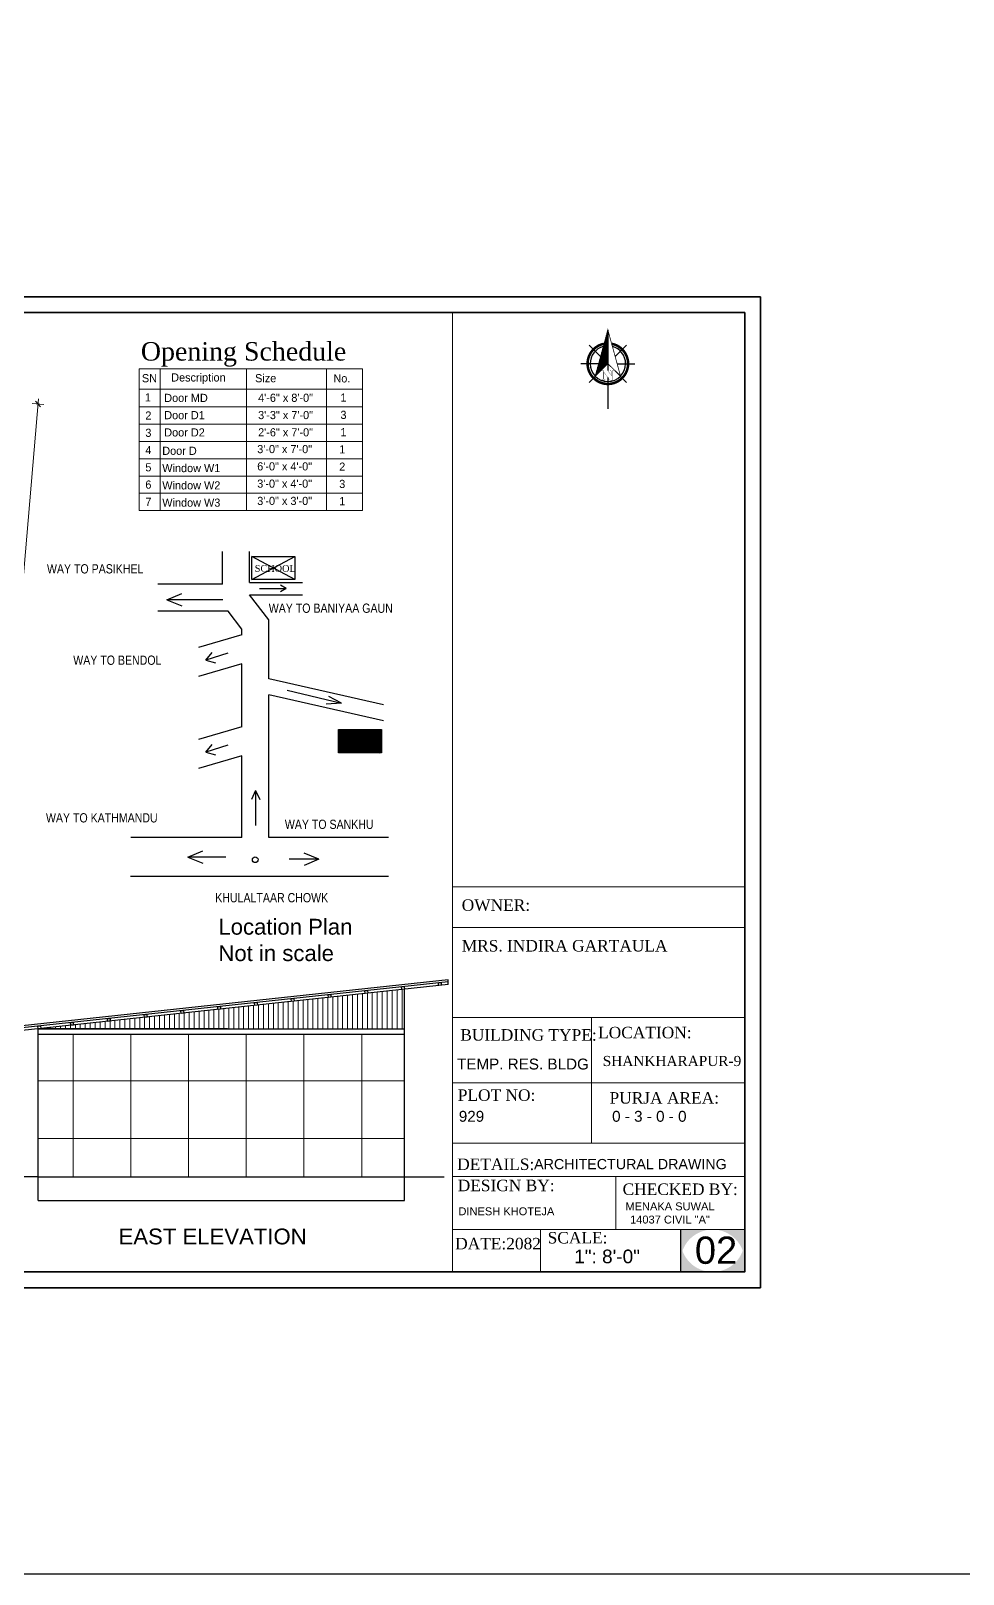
# Model space of a CAD drawing. Header units: inches. Extents: x 45643 to 78083, y -17830 to -3084.
# Drawn here: x 57849 to 58556, y -17830 to -16661 of the extents above; entities that cross this region are included whole.
import ezdxf

# ---------------------------------------------------------------- set-up
doc = ezdxf.new("R2010")
doc.units = ezdxf.units.IN
doc.header["$MEASUREMENT"] = 0
for name, color, linetype, lineweight in [('1', 7, 'Continuous', 25), ('A_hatch', 253, 'Continuous', 5), ('A_Title Text', 105, 'Continuous', 60), ('annotate', 7, 'Continuous', 9), ('REBARS', 50, 'Continuous', 20), ('Siteplan', 7, 'Continuous', 30), ('steps', 253, 'Continuous', 20), ('Text', 7, 'Continuous', 9)]:
    doc.layers.add(name, color=color, linetype=linetype, lineweight=lineweight)
doc.layers.add('DIMENTION', color=8, linetype='Continuous')
doc.layers.add('PDF_Text', color=7, linetype='Continuous')
doc.layers.add('Normal Wall', color=7, linetype='Continuous', lineweight=35, true_color=0xffaf89)
doc.layers.add('Rear Wall', color=7, linetype='Continuous', lineweight=20, true_color=0xd4e480)
doc.styles.add('Arial', font='arial.ttf')
doc.styles.add('DIM', font='', dxfattribs={"height": 100})
doc.styles.add('PDF Arial', font='arial.ttf')
doc.styles.get("Standard").update_dxf_attribs({"font": 'times.ttf'})
doc.styles.add('SwissBT', font='swiss.ttf', dxfattribs={"height": 12})
doc.styles.add('TIMES', font='FTLTLT.TTF')
doc.styles.add('times new roman', font='times.ttf', dxfattribs={"height": 6})
doc.styles.get('DIM').set_extended_font_data('VNI-Helve-Condense')
doc.dimstyles.new('Sudeep', dxfattribs={"dimtxt": 6, "dimasz": 4, "dimexe": 4.5, "dimexo": 4.5, "dimgap": 5, "dimtad": 1, "dimdec": 0, "dimlunit": 4, "dimtxsty": 'Arial', "dimblk": 'OBLIQUE', "dimcen": 250, "dimdle": 4, "dimclrd": 86, "dimclre": 5, "dimclrt": 1, "dimadec": 0, "dimazin": 0, "dimtfac": 1, "dimtdec": 0, "dimtix": 1, "dimtmove": 1, "dimatfit": 3, "dimldrblk": 'OBLIQUE', "dimfxl": 4.5, "dimfxlon": 1, "dimfrac": 2, "dimlwd": 15, "dimlwe": 13, "dimarcsym": 0})

# ---------------------------------------------------------------- blocks, each defined once
blk = doc.blocks.new('*X798')
at = {"color": 0}
for p, q in [((145.56, -416.06), (147.62, -414)), ((145.76, -415.33), (147.62, -413.47)), ((145.96, -414.6), (147.62, -412.94)), ((146.16, -413.87), (147.62, -412.41)), ((146.36, -413.14), (147.62, -411.88)), ((146.55, -412.41), (147.62, -411.35)), ((146.75, -411.68), (147.62, -410.82)), ((146.95, -410.95), (147.62, -410.29)), ((147.15, -410.22), (147.62, -409.76)), ((147.35, -409.49), (147.62, -409.23)), ((147.55, -408.76), (147.62, -408.7)), ((143.36, -424.09), (147.62, -419.83)), ((143.56, -423.36), (147.62, -419.3)), ((143.76, -422.63), (147.62, -418.77)), ((143.96, -421.9), (147.62, -418.24)), ((144.16, -421.17), (147.62, -417.71)), ((144.36, -420.44), (147.62, -417.18)), ((144.56, -419.71), (147.62, -416.65)), ((144.76, -418.98), (147.62, -416.12)), ((144.96, -418.25), (147.62, -415.59)), ((145.16, -417.52), (147.62, -415.06)), ((145.36, -416.79), (147.62, -414.53)), ((142.76, -426.28), (147.62, -421.42)), ((142.96, -425.55), (147.62, -420.89)), ((143.16, -424.82), (147.62, -420.36))]:
    blk.add_line(p, q, dxfattribs=at)
blk = doc.blocks.new('NORTH_15')
for p, q in [((-2.87, 2.87), (-7.37, 7.37)), ((0, 3.66), (0, 10.62)), ((2.87, 2.87), (7.37, 7.37)), ((-13.37, 0), (2.72, 0)), ((5.49, 0), (17.83, 0)), ((-2.87, -2.87), (-7.37, -7.37)), ((0, -3.66), (0, -10.62)), ((2.87, -2.87), (7.37, -7.37))]:
    blk.add_line(p, q)
at = {"const_width": 1}
for points in [[(0, -8, 1), (0, 8, 0.359415), (-7.86, 1.52, 1)], [(-7.86, -1.52, 0.359415), (0, -8, 1)]]:
    blk.add_lwpolyline(points, format="xyb", dxfattribs=at)
for points, const_width in [([(4.96, -5.01), (-13.37, 0), (4.9, 5), (0, 0), (4.96, -5.01)], 0.3), ([(5.93, -1.55), (6, -1.55), (6.07, -1.54), (6.13, -1.53), (6.17, -1.52), (6.22, -1.51), (6.26, -1.49), (6.28, -1.47), (6.3, -1.45), (6.32, -1.42), (6.33, -1.39), (6.35, -1.34), (6.36, -1.29), (6.37, -1.23), (6.38, -1.16), (6.38, -1.08), (6.38, -1), (6.54, -1), (6.54, -2.34), (6.38, -2.34), (6.38, -2.3), (6.38, -2.23), (6.38, -2.16), (6.37, -2.09), (6.36, -2.04), (6.35, -1.99), (6.33, -1.95), (6.32, -1.91), (6.3, -1.88), (6.28, -1.86), (6.26, -1.83), (6.22, -1.81), (6.18, -1.8), (6.13, -1.78), (6.07, -1.77), (6.01, -1.76), (5.95, -1.76), (2.66, -1.76), (2.66, -2.34), (2.5, -2.34), (2.5, -0.16), (4.71, 1.44), (3.14, 1.44), (3.07, 1.44), (3, 1.43), (2.94, 1.42), (2.89, 1.41), (2.85, 1.4), (2.81, 1.38), (2.78, 1.36), (2.76, 1.34), (2.74, 1.31), (2.72, 1.27), (2.7, 1.22), (2.69, 1.17), (2.68, 1.11), (2.67, 1.04), (2.66, 0.97), (2.66, 0.89), (2.66, 0.87), (2.5, 0.87), (2.5, 2.21), (2.66, 2.21), (2.66, 2.17), (2.66, 2.09), (2.67, 2.03), (2.68, 1.97), (2.69, 1.91), (2.7, 1.86), (2.71, 1.82), (2.73, 1.78), (2.75, 1.76), (2.77, 1.74), (2.8, 1.72), (2.85, 1.7), (2.89, 1.68), (2.94, 1.67), (3, 1.66), (3.07, 1.66), (3.14, 1.66), (6.54, 1.66), (6.54, 0.75), (3.33, -1.55), (5.93, -1.55), (5.93, -1.55)], 0.1)]:
    blk.add_lwpolyline(points, dxfattribs=dict(const_width=const_width))
for start, end in [(90, 164.97304), (270, 90), (195.02696, 270)]:
    blk.add_arc((0, 0), 7, start, end)
at = {"rotation": 90}
blk.add_blockref('*X798', (-421.89, -147.62), dxfattribs=at)
blk = doc.blocks.new('A$C0BDB7EE9')
at = {"layer": 'Siteplan', "xscale": 2.999999999999779, "yscale": 2.999999999999779, "zscale": 2.999999999999779, "rotation": 247.8612575918487}
blk.add_blockref('NORTH_15', (20.2, 49.5), dxfattribs=at)
blk = doc.blocks.new('A$C327B4BBD')
at = {"layer": 'DIMENTION', "ltscale": 0.3, "xscale": 1.171875000000082, "yscale": 1.171875000000082, "zscale": 1.171875000000082, "rotation": 112.1387424081494}
blk.add_blockref('A$C0BDB7EE9', (16.1, 0), dxfattribs=at)
blk = doc.blocks.new('_Oblique')
at = {"color": 0, "linetype": 'ByBlock', "lineweight": -2}
blk.add_line((-0.5, -0.5), (0.5, 0.5), dxfattribs=at)
blk = doc.blocks.new('*D1922')
at = {"layer": 'A_Title Text', "color": 86, "lineweight": 15, "transparency": 16777216}
blk.add_line((57831, -17225.1), (57855.1, -16939.6), dxfattribs=at)
at = {"layer": 'A_Title Text', "color": 5, "lineweight": 13, "transparency": 16777216}
for p, q in [((57850.3, -16943.2), (57859.2, -16944)), ((57826.9, -17220.7), (57835.9, -17221.5))]:
    blk.add_line(p, q, dxfattribs=at)
at = {"layer": 'Defpoints', "color": 0, "transparency": 16777216}
for p in [(57811.7, -16940), (57854.7, -16943.6), (57788.3, -17217.5)]:
    blk.add_point(p, dxfattribs=at)
at = {"layer": 'A_Title Text', "color": 86, "lineweight": 15, "transparency": 16777216, "xscale": 4, "yscale": 4, "zscale": 4}
for p, rotation in [((57854.7, -16943.6), 85.18472226389949), ((57831.4, -17221.1), 265.1847222638995)]:
    blk.add_blockref('_Oblique', p, dxfattribs=dict(at, rotation=rotation))
at = {"layer": 'A_Title Text', "color": 1, "transparency": 16777216, "insert": (57835, -17081.7), "char_height": 6, "attachment_point": 5, "rotation": 85.1847, "style": 'Arial'}
blk.add_mtext('23\'-3"', dxfattribs=at)

msp = doc.modelspace()

# ---------------------------------------------------------------- hatches: boundary and pattern name
msp.add_hatch(color=0).paths.add_polyline_path([(58390.19, -17568.99), (58365.88, -17568.99, -0.4142136), (58390.19, -17593.3)])
at = {"layer": '1', "ltscale": 5}
h = msp.add_hatch(dxfattribs=at)
h.set_pattern_fill('ANSI31', color=11, scale=2.445872, angle=180, style=0)
h.set_pattern_definition([(225, (58114.92173, -17392.1886), (0.21618656, -0.21618656), [])])
h.paths.add_polyline_path([(58082.45, -17207.85), (58114.92, -17207.85), (58114.92, -17190.22), (58082.45, -17190.22)])
h.paths.add_polyline_path([(58108.42, -17203.17), (58090.49, -17203.17), (58090.49, -17195.35), (58108.42, -17195.35)], flags=24)
at = {"layer": 'A_hatch', "ltscale": 5}
h = msp.add_hatch(dxfattribs=at)
h.set_pattern_fill('ANSI37', color=11, scale=350, angle=45)
h.paths.add_polyline_path([(58132.43, -17420.95), (57854.92, -17420.95), (57854.92, -17528.95), (58132.43, -17528.95)])
at = {"layer": 'steps', "ltscale": 0.3}
h = msp.add_hatch(dxfattribs=at)
h.set_pattern_fill('ANSI31', scale=30, angle=45)
h.set_pattern_definition([(90, (4850.548, -2898.2812), (-3.75, 0), [])])
h.paths.add_polyline_path([(58132.43, -17386.95), (57854.92, -17416.95), (57998.42, -17416.95), (58132.43, -17416.95)])
at = {"layer": 'Text'}
for points in [[(58365.88, -17568.99), (58341.57, -17568.99), (58341.57, -17593.3, -0.4142136)], [(58365.88, -17568.99), (58341.57, -17568.99), (58341.57, -17593.3, -0.4142136)], [(58390.19, -17568.99), (58365.88, -17568.99, -0.4142136), (58390.19, -17593.3)], [(58341.57, -17576.81), (58341.57, -17601.12), (58365.88, -17601.12, -0.4142136)], [(58341.57, -17576.81), (58341.57, -17601.12), (58365.88, -17601.12, -0.4142136)], [(58390.19, -17576.81, -0.4142136), (58365.88, -17601.12), (58390.19, -17601.12)], [(58390.19, -17576.81, -0.4142136), (58365.88, -17601.12), (58390.19, -17601.12)]]:
    msp.add_hatch(color=0, dxfattribs=at).paths.add_polyline_path(points)

# ---------------------------------------------------------------- linework, layer by layer
for p, q in [((58165.43, -17379.86), (57821.92, -17416.99)), ((58165.43, -17381.37), (57821.92, -17418.5)), ((58165.43, -17383.38), (57821.92, -17420.51)), ((58165.43, -17383.38), (58165.43, -17379.86)), ((58132.43, -17416.95), (58132.43, -17386.95)), ((57854.92, -17416.95), (58132.43, -17416.95)), ((57854.92, -17528.95), (57854.92, -17416.95)), ((57998.42, -17416.95), (57854.92, -17416.95)), ((58132.43, -17528.95), (58132.43, -17416.95)), ((57854.92, -17420.95), (58132.43, -17420.95)), ((57854.92, -17528.95), (57824.92, -17528.95)), ((57854.92, -17528.95), (58132.43, -17528.95)), ((57854.92, -17546.95), (57854.92, -17528.95)), ((58132.43, -17528.95), (58162.43, -17528.95)), ((58132.43, -17546.95), (58132.43, -17528.95)), ((57854.92, -17546.95), (58132.43, -17546.95))]:
    msp.add_line(p, q)
at = {"color": 0}
msp.add_line((58341.57, -17568.99), (58341.57, -17601.12), dxfattribs=at)
msp.add_line((58341.57, -17568.99), (58341.57, -17601.12), dxfattribs=at)
for points in [[(57210.7, -15677.69), (59900.68, -15677.69), (59900.68, -17830.03), (57210.7, -17830.03)], [(58160.3, -17383.93), (58158.31, -17384.15), (58158.1, -17382.16), (58160.09, -17381.95)], [(58048.84, -17395.98), (58046.85, -17396.2), (58046.64, -17394.21), (58048.62, -17393.99)], [(58076.7, -17392.97), (58074.72, -17393.19), (58074.5, -17391.2), (58076.49, -17390.98)], [(58104.57, -17389.96), (58102.58, -17390.17), (58102.37, -17388.18), (58104.35, -17387.97)], [(58132.43, -17386.95), (58130.45, -17387.16), (58130.23, -17385.17), (58132.22, -17384.96)], [(57937.38, -17408.03), (57935.39, -17408.25), (57935.17, -17406.26), (57937.16, -17406.04)], [(57965.24, -17405.02), (57963.25, -17405.23), (57963.04, -17403.25), (57965.03, -17403.03)], [(57993.11, -17402.01), (57991.12, -17402.22), (57990.9, -17400.23), (57992.89, -17400.02)], [(58020.97, -17398.99), (58018.98, -17399.21), (58018.77, -17397.22), (58020.76, -17397.01)], [(57856.91, -17416.73), (57854.92, -17416.95), (57854.7, -17414.96), (57856.69, -17414.74)], [(57881.65, -17414.06), (57879.66, -17414.27), (57879.44, -17412.28), (57881.43, -17412.07)], [(57909.51, -17411.04), (57907.52, -17411.26), (57907.31, -17409.27), (57909.3, -17409.06)]]:
    msp.add_lwpolyline(points, close=True)
at = {"ltscale": 0.5}
msp.add_circle((58019.3, -17288.84), 2.16, dxfattribs=at)
at = {"layer": '1', "color": 11, "ltscale": 5}
for p, q in [((57994.53, -17080.08), (57994.53, -17055.26)), ((58015.08, -17078.77), (58015.08, -17055.26)), ((57994.53, -17080.08), (57945.45, -17080.08)), ((58015.08, -17078.77), (58055.16, -17078.77)), ((57952.47, -17091.84), (57963.69, -17087.15)), ((57994.86, -17091.84), (57952.47, -17091.84)), ((57952.47, -17091.84), (57963.69, -17096.54)), ((58029.75, -17107.16), (58015.08, -17088.09)), ((58015.08, -17088.09), (58055.16, -17088.09)), ((58022.64, -17083.43), (58042.65, -17083.43)), ((58042.65, -17083.43), (58038.41, -17080.91)), ((58042.65, -17083.43), (58038.41, -17085.95)), ((57998.8, -17100.63), (57945.45, -17100.63)), ((58009.21, -17114.15), (57998.8, -17100.63)), ((58009.21, -17118.36), (58009.21, -17114.15)), ((58029.75, -17151.71), (58029.75, -17107.16)), ((58009.21, -17118.36), (57976.43, -17127.95)), ((57981.97, -17137.61), (57986.78, -17131.78)), ((57998.68, -17132.39), (57981.97, -17137.61)), ((57981.97, -17137.61), (57989.24, -17139.67)), ((58009.21, -17140.32), (57976.43, -17149.91)), ((58009.21, -17188.13), (58009.21, -17140.32)), ((58116.62, -17171.54), (58029.75, -17151.71)), ((58043.43, -17160.37), (58084.65, -17170.23)), ((58029.75, -17272.08), (58029.75, -17163.85)), ((58116.62, -17183.68), (58029.75, -17163.85)), ((58084.65, -17170.23), (58073.09, -17170.9)), ((58084.65, -17170.23), (58075.19, -17165.25)), ((58009.21, -17188.13), (57976.43, -17197.73)), ((57981.97, -17207.38), (57986.78, -17201.55)), ((57998.68, -17202.16), (57981.97, -17207.38)), ((57981.97, -17207.38), (57989.24, -17209.44)), ((58009.21, -17210.09), (57976.43, -17219.68)), ((58009.21, -17272.08), (58009.21, -17210.09)), ((58019.65, -17236.45), (58016.6, -17243.1)), ((58019.65, -17236.45), (58019.65, -17262.91)), ((58019.65, -17236.45), (58022.71, -17243.1)), ((58009.21, -17272.08), (57925.07, -17272.08)), ((58120.25, -17272.08), (58029.75, -17272.08)), ((57968.29, -17286.79), (57979.51, -17282.1)), ((57997.14, -17286.79), (57968.29, -17286.79)), ((57968.29, -17286.79), (57979.51, -17291.49)), ((58067.64, -17288.53), (58045.07, -17288.53)), ((58067.64, -17288.53), (58056.42, -17283.83)), ((58067.64, -17288.53), (58056.42, -17293.22)), ((58120.25, -17301.43), (57924.87, -17301.43))]:
    msp.add_line(p, q, dxfattribs=at)
at = {"layer": '1', "color": 1, "ltscale": 5}
for p, q in [((58016.75, -17076.67), (58049.22, -17059.04)), ((58049.22, -17076.67), (58016.75, -17059.04))]:
    msp.add_line(p, q, dxfattribs=at)
for points in [[(58049.22, -17076.67), (58016.75, -17076.67), (58016.75, -17059.04), (58049.22, -17059.04)], [(58114.92, -17207.85), (58082.45, -17207.85), (58082.45, -17190.22), (58114.92, -17190.22)]]:
    msp.add_lwpolyline(points, close=True, dxfattribs=at)
at = {"layer": 'Normal Wall'}
for points in [[(57344.09, -16862.5), (58402.1, -16862.5), (58402.1, -17613.03), (57344.09, -17613.03)], [(57344.09, -16862.5), (58402.1, -16862.5), (58402.1, -17613.03), (57344.09, -17613.03)], [(58390.19, -16874.41), (57367.91, -16874.41), (57367.91, -17601.12), (58390.19, -17601.12)], [(58390.19, -16874.41), (57367.91, -16874.41), (57367.91, -17601.12), (58390.19, -17601.12)]]:
    msp.add_lwpolyline(points, close=True, dxfattribs=at)
at = {"layer": 'Rear Wall'}
for p, q in [((58168.77, -17318.68), (58168.77, -16874.41)), ((58168.77, -17309.41), (58390.19, -17309.41)), ((58168.77, -17309.41), (58390.19, -17309.41)), ((58168.77, -17309.41), (58390.19, -17309.41)), ((58168.77, -17309.41), (58390.19, -17309.41)), ((58168.77, -17340.22), (58390.19, -17340.22)), ((58168.77, -17340.22), (58390.19, -17340.22)), ((58168.77, -17408.28), (58390.19, -17408.28)), ((58168.77, -17408.28), (58390.19, -17408.28)), ((58274.04, -17408.28), (58274.04, -17503.44)), ((58274.04, -17408.28), (58274.04, -17503.44)), ((58168.77, -17457.77), (58390.19, -17457.77)), ((58168.77, -17457.77), (58390.19, -17457.77)), ((58168.77, -17503.44), (58390.19, -17503.44)), ((58168.77, -17528.88), (58390.19, -17528.88)), ((58168.77, -17528.88), (58390.19, -17528.88)), ((58292.62, -17568.99), (58292.62, -17528.88)), ((58292.62, -17568.99), (58292.62, -17528.88)), ((58168.77, -17568.99), (58390.19, -17568.99)), ((58168.77, -17568.99), (58390.19, -17568.99)), ((58235.51, -17568.99), (58235.51, -17601.12)), ((58235.51, -17568.99), (58235.51, -17601.12))]:
    msp.add_line(p, q, dxfattribs=at)
msp.add_lwpolyline([(58168.77, -17309.41), (58390.19, -17309.41), (58390.19, -17601.12), (58168.77, -17601.12)], close=True, dxfattribs=at)
msp.add_lwpolyline([(58168.77, -17309.41), (58390.19, -17309.41), (58390.19, -17601.12), (58168.77, -17601.12)], close=True, dxfattribs=at)
at = {"layer": 'steps', "color": 7, "lineweight": 5, "ltscale": 0.3}
for p, q in [((57931.32, -16916.9), (58100.54, -16916.9)), ((57931.32, -17024.34), (57931.32, -16916.9)), ((57947.27, -16916.9), (57947.27, -17024.34)), ((58012.68, -16916.9), (58012.68, -17024.34)), ((58073.22, -16916.9), (58073.22, -17024.34)), ((58100.54, -16916.9), (58100.54, -17024.34)), ((57931.32, -16932.27), (58100.54, -16932.27)), ((57931.32, -16932.27), (58100.54, -16932.27)), ((57931.32, -16945.85), (58100.54, -16945.85)), ((57931.32, -16958.93), (58100.54, -16958.93)), ((57931.32, -16972.01), (58100.54, -16972.01)), ((57931.32, -16985.09), (58100.54, -16985.09)), ((57931.32, -16998.18), (58100.54, -16998.18)), ((57931.32, -17011.26), (58100.54, -17011.26)), ((57931.32, -17024.34), (58100.54, -17024.34))]:
    msp.add_line(p, q, dxfattribs=at)

# ---------------------------------------------------------------- block references
at = {"layer": 'REBARS', "xscale": 0.5459999999999999, "yscale": 0.5459999999999999, "zscale": 0.5459999999999999, "rotation": 270}
msp.add_blockref('A$C327B4BBD', (58286.46, -16938.49), dxfattribs=at)

# ---------------------------------------------------------------- texts
at = {"color": 7, "linetype": 'ByBlock', "lineweight": 5}
msp.add_text('Opening Schedule', height=14, dxfattribs=at).set_placement((57932.68, -16910.71))
at = {"color": 0}
for s, p in [('OWNER:', (58175.77, -17327.56)), ('LOCATION:', (58279.11, -17424.11))]:
    msp.add_text(s, height=8.704, dxfattribs=at).set_placement(p)
at = {"color": 7, "char_height": 5.136, "width": 139.5707, "attachment_point": 1, "style": 'times new roman'}
for s, insert in [('SCHOOL', (58018.97, -17065.61)), ('SITE', (58091.87, -17196.54))]:
    msp.add_mtext(s, dxfattribs=dict(at, insert=insert))
at = {"layer": 'annotate', "char_height": 7, "attachment_point": 1, "style": 'DIM'}
for s, insert in [('WAY TO PASIKHEL', (57861.52, -17064.96)), ('WAY TO BANIYAA GAUN', (58029.57, -17094.79)), ('WAY TO BENDOL', (57881.45, -17134.18)), ('WAY TO KATHMANDU', (57860.76, -17253.58)), ('WAY TO SANKHU', (58041.75, -17258.51)), ('KHULALTAAR CHOWK', (57989.06, -17314.09))]:
    msp.add_mtext(s, dxfattribs=dict(at, insert=insert))
at = {"layer": 'PDF_Text', "char_height": 12, "attachment_point": 7, "style": 'PDF Arial'}
for s, insert in [('{\\fArial CE|b0|i0|c0|p34;Location Plan\\PNot in scale}', (57991.41, -17365.78)), ('EAST ELEVATION', (57915.78, -17580.41))]:
    msp.add_mtext(s, dxfattribs=dict(at, insert=insert))
at = {"layer": 'steps', "color": 7, "lineweight": 5, "ltscale": 0.3, "style": 'TIMES'}
for s, height, p in [('SN', 6.169, (57933.45, -16927.13)), ('Description', 6.169, (57955.65, -16926.57)), ('Size', 6.169, (58019.23, -16927.13)), ('No.', 6.169, (58078.58, -16927.26)), ('1', 6.17, (57935.76, -16941.68)), ('Door MD', 6.169, (57950.39, -16942.06)), ('4\'-6" x 8\'-0"', 6.169, (58021.53, -16941.97)), ('1', 6.17, (58083.9, -16941.81)), ('2', 6.17, (57936.07, -16955.39)), ('Door D1', 6.169, (57950.39, -16955.14)), ('3\'-3" x 7\'-0"', 6.169, (58021.53, -16955.05)), ('3', 6.17, (58083.9, -16954.89)), ('3', 6.17, (57936.07, -16968.48)), ('Door D2', 6.169, (57950.39, -16968.22)), ('2\'-6" x 7\'-0"', 6.169, (58021.53, -16968.13)), ('1', 6.17, (58083.9, -16967.97)), ('3\'-0" x 7\'-0"', 6.169, (58020.84, -16980.84)), ('1', 6.17, (58082.96, -16981.06)), ('4', 6.17, (57936.07, -16981.56)), ('Door D', 6.169, (57948.89, -16982.15)), ('5', 6.17, (57936.07, -16994.64)), ('Window W1', 6.169, (57948.89, -16995.23)), ('6\'-0" x 4\'-0"', 6.169, (58020.84, -16993.92)), ('2', 6.17, (58082.96, -16994.14)), ('6', 6.17, (57936.07, -17007.72)), ('Window W2', 6.169, (57948.89, -17008.31)), ('3\'-0" x 4\'-0"', 6.169, (58020.84, -17007.01)), ('3', 6.17, (58082.96, -17007.22)), ('7', 6.17, (57936.07, -17020.8)), ('Window W3', 6.169, (57948.89, -17021.4)), ('3\'-0" x 3\'-0"', 6.169, (58020.84, -17020.09)), ('1', 6.17, (58082.96, -17020.3))]:
    msp.add_text(s, height=height, dxfattribs=at).set_placement(p)
at = {"layer": 'Text', "color": 0}
for s, height, p in [('OWNER:', 8.704, (58175.77, -17327.56)), ('MRS. INDIRA GARTAULA', 8.7044, (58175.77, -17358.37)), ('LOCATION:', 8.704, (58279.11, -17424.11)), ('CHECKED BY:', 8.7044, (58297.67, -17542.8)), ('CHECKED BY:', 8.7044, (58297.67, -17542.8)), ('SCALE:', 8.704, (58240.9, -17579.53)), ('SCALE:', 8.704, (58240.9, -17579.53)), ('DATE:2082', 8.704, (58170.81, -17584))]:
    msp.add_text(s, height=height, dxfattribs=at).set_placement(p)
at = {"layer": 'Text', "color": 0, "attachment_point": 1}
for s, insert, char_height, width in [('BUILDING TYPE:', (58174.69, -17417.19), 8.7044, 148.5551), ('BUILDING TYPE:', (58174.69, -17417.19), 8.7044, 148.5551), ('PLOT NO: ', (58172.79, -17462.8), 8.704, 138.0271), ('PLOT NO: ', (58172.79, -17462.8), 8.704, 138.0271), ('PURJA AREA:', (58287.8, -17464.9), 8.7044, 197.5821), ('PURJA AREA:', (58287.8, -17464.9), 8.7044, 197.5821), ('DETAILS: ', (58172.35, -17515.18), 8.704, 138.0271), ('DESIGN BY:', (58172.75, -17531.24), 8.704, 138.0271), ('DESIGN BY:', (58172.75, -17531.24), 8.704, 138.0271)]:
    msp.add_mtext(s, dxfattribs=dict(at, insert=insert, char_height=char_height, width=width))
at = {"layer": 'Text', "color": 0, "attachment_point": 1, "style": 'SwissBT'}
for s, insert, char_height, width in [('TEMP. RES. BLDG', (58172.18, -17439.49), 8.2555, 163.2142), ('929', (58173.57, -17479.07), 8.256, 163.2142), ('0 - 3 - 0 - 0', (58289.72, -17479.07), 8.2555, 163.2142), ('02', (58352.44, -17574.31), 20.639, 20.1585)]:
    msp.add_mtext(s, dxfattribs=dict(at, insert=insert, char_height=char_height, width=width))
at = {"layer": 'Text', "color": 0, "linetype": 'ByBlock', "insert": (58282.64, -17437.45), "char_height": 7.6711, "attachment_point": 1}
msp.add_mtext_dynamic_manual_height_columns('SHANKHARAPUR-9', width=381.0351, gutter_width=1.53, heights=[0], dxfattribs=at)
at = {"layer": 'Text', "color": 0, "linetype": 'ByBlock', "style": 'SwissBT'}
for s, insert, char_height, width, attachment_point in [('ARCHITECTURAL DRAWING', (58230.64, -17515.53), 7.7396, 268.5322, 1), ('DINESH KHOTEJA', (58173.31, -17552.18), 6, 201.5276, 1), ('MENAKA SUWAL\\P14037 CIVIL "A"', (58333.57, -17548.43), 6, 88.5492, 2)]:
    msp.add_mtext(s, dxfattribs=dict(at, insert=insert, char_height=char_height, width=width, attachment_point=attachment_point))
at = {"layer": 'Text', "color": 0, "ltscale": 0.5, "insert": (58260.99, -17584.18), "char_height": 10.319, "width": 127.5344, "attachment_point": 1, "style": 'SwissBT'}
msp.add_mtext('1": 8\'-0"', dxfattribs=at)
msp.add_mtext('1": 8\'-0"', dxfattribs=at)

# ---------------------------------------------------------------- dimensions: what is measured, and where the dimension line sits
at = {"layer": 'A_Title Text'}
dim = msp.add_aligned_dim(p1=(57788.3231, -17217.4828), p2=(57811.7014, -16939.9652), distance=-43.1989, dimstyle='Sudeep', dxfattribs=at)
dim.commit()
dim.dimension.update_dxf_attribs({"geometry": '*D1922', "text_midpoint": (57835.0217, -17081.6732)})

doc.saveas('drawing.dxf')
